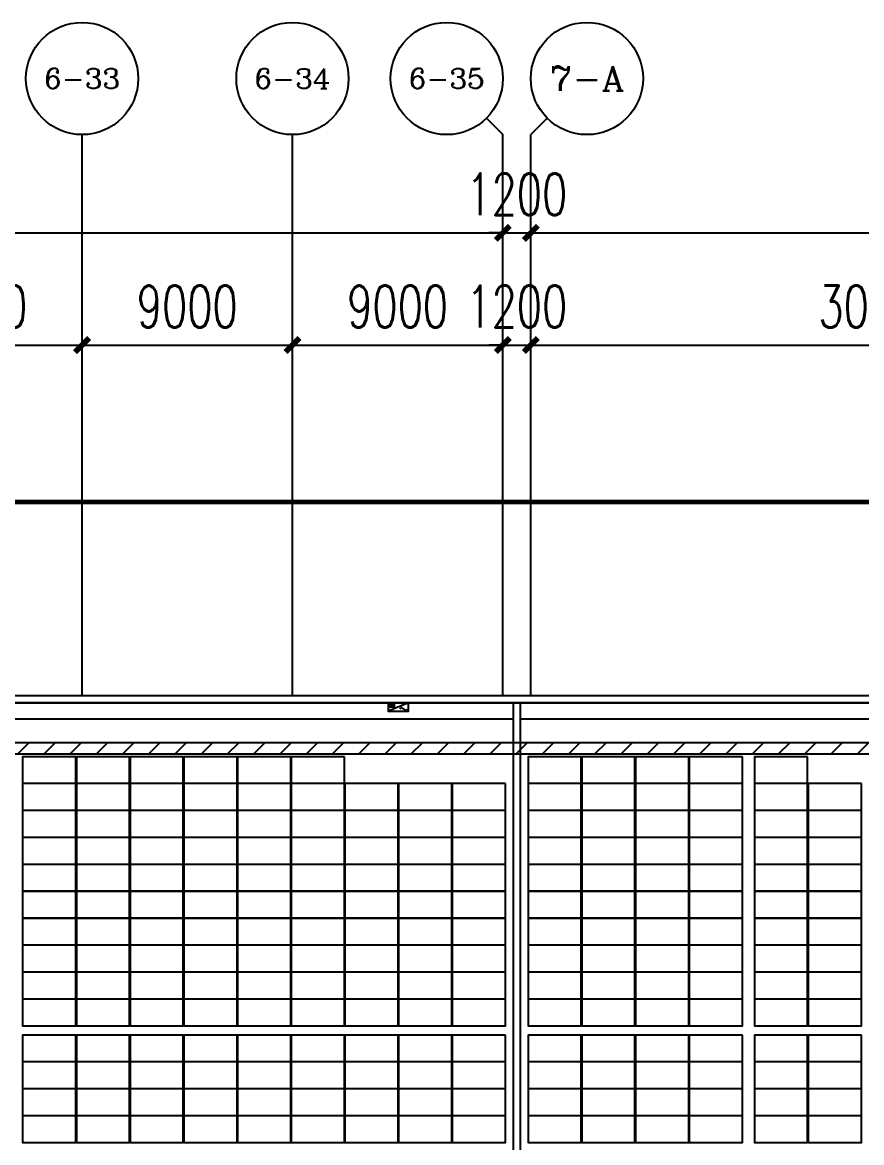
# Model space of a CAD drawing. Header units: millimetres. Extents: x 1218 to 2690, y 1163 to 1758.
# Drawn here: x 2369.07 to 2404.97, y 1475.04 to 1522.95 of the extents above; entities that cross this region are included whole.
import ezdxf
from ezdxf.enums import TextEntityAlignment as Align

# ---------------------------------------------------------------- set-up
doc = ezdxf.new("R2010")
doc.units = ezdxf.units.MM
for name, color, linetype in [('AXIS', 3, 'Continuous'), ('AXIS_TEXT', 7, 'Continuous'), ('PUB_DIM', 3, 'Continuous'), ('WALL', 9, 'Continuous'), ('单元区域外轮廓', 7, 'ByLayer'), ('屋脊线', 7, 'ByLayer'), ('接线图文字', 7, 'Continuous'), ('电缆通道', 7, 'ByLayer'), ('组件', 7, 'ByLayer'), ('运维走道板', 1, 'Continuous'), ('逆变器', 7, 'ByLayer')]:
    doc.layers.add(name, color=color, linetype=linetype)
doc.styles.add('_TCH_AXIS', font='COMPLEX', dxfattribs={"bigfont": 'GBCBIG'})
doc.styles.add('_TCH_DIM_T3', font='SIMPLEX', dxfattribs={"width": 0.705882, "bigfont": 'GBCBIG'})
doc.styles.add('COMPLEX', font='COMPLEX')
doc.dimstyles.new('_TCH_ARCH&&600', dxfattribs={"dimtxt": 1785, "dimasz": 600, "dimexe": 1500, "dimexo": 1800, "dimgap": 757.5, "dimtad": 1, "dimdec": 0, "dimtxsty": '_TCH_DIM_T3', "dimblk": 'ARCHTICK', "dimcen": 2.5, "dimclrt": 7, "dimazin": 2, "dimtfac": 1, "dimtdec": 0, "dimtix": 1, "dimtmove": 2, "dimatfit": 3})

# ---------------------------------------------------------------- blocks, each defined once
blk = doc.blocks.new('_ArchTick')
at = {"color": 0, "linetype": 'ByBlock', "const_width": 0.4}
blk.add_lwpolyline([(-0.5, -0.5), (0.5, 0.5)], dxfattribs=at)
blk = doc.blocks.new('*D71')
at = {"layer": 'AXIS', "color": 0, "lineweight": -2, "transparency": 16777216}
for p, q in [((876160, 2024904), (876160, 2044404)), ((1182160, 2024904), (1182160, 2044404)), ((876160, 2042904), (1182160, 2042904))]:
    blk.add_line(p, q, dxfattribs=at)
at = {"layer": 'Defpoints', "color": 0, "transparency": 16777216}
for p in [(1182160, 2042904), (876160, 2023104), (1182160, 2023104)]:
    blk.add_point(p, dxfattribs=at)
at = {"layer": 'AXIS', "color": 0, "lineweight": -2, "transparency": 16777216, "xscale": 600, "yscale": 600, "zscale": 600, "rotation": 180}
blk.add_blockref('_ArchTick', (876160, 2042904), dxfattribs=at)
at = {"layer": 'AXIS', "color": 0, "lineweight": -2, "transparency": 16777216, "xscale": 600, "yscale": 600, "zscale": 600}
blk.add_blockref('_ArchTick', (1182160, 2042904), dxfattribs=at)
at = {"layer": 'AXIS', "color": 7, "transparency": 16777216, "insert": (1029160, 2044554), "char_height": 1785, "attachment_point": 5, "style": '_TCH_DIM_T3'}
blk.add_mtext('\\A1;306000', dxfattribs=at)
blk = doc.blocks.new('*D103')
at = {"layer": 'AXIS', "color": 0, "lineweight": -2, "transparency": 16777216}
for p, q in [((1155160, 2024904), (1155160, 2039604)), ((1164160, 2024904), (1164160, 2039604)), ((1155160, 2038104), (1164160, 2038104))]:
    blk.add_line(p, q, dxfattribs=at)
at = {"layer": 'Defpoints', "color": 0, "transparency": 16777216}
for p in [(1164160, 2038104), (1155160, 2023104), (1164160, 2023104)]:
    blk.add_point(p, dxfattribs=at)
at = {"layer": 'AXIS', "color": 0, "lineweight": -2, "transparency": 16777216, "xscale": 600, "yscale": 600, "zscale": 600, "rotation": 180}
blk.add_blockref('_ArchTick', (1155160, 2038104), dxfattribs=at)
at = {"layer": 'AXIS', "color": 0, "lineweight": -2, "transparency": 16777216, "xscale": 600, "yscale": 600, "zscale": 600}
blk.add_blockref('_ArchTick', (1164160, 2038104), dxfattribs=at)
at = {"layer": 'AXIS', "color": 7, "transparency": 16777216, "insert": (1159660, 2039754), "char_height": 1785, "attachment_point": 5, "style": '_TCH_DIM_T3'}
blk.add_mtext('\\A1;9000', dxfattribs=at)
blk = doc.blocks.new('*D104')
at = {"layer": 'AXIS', "color": 0, "lineweight": -2, "transparency": 16777216}
for p, q in [((1164160, 2024904), (1164160, 2039604)), ((1173160, 2024904), (1173160, 2039604)), ((1164160, 2038104), (1173160, 2038104))]:
    blk.add_line(p, q, dxfattribs=at)
at = {"layer": 'Defpoints', "color": 0, "transparency": 16777216}
for p in [(1173160, 2038104), (1164160, 2023104), (1173160, 2023104)]:
    blk.add_point(p, dxfattribs=at)
at = {"layer": 'AXIS', "color": 0, "lineweight": -2, "transparency": 16777216, "xscale": 600, "yscale": 600, "zscale": 600, "rotation": 180}
blk.add_blockref('_ArchTick', (1164160, 2038104), dxfattribs=at)
at = {"layer": 'AXIS', "color": 0, "lineweight": -2, "transparency": 16777216, "xscale": 600, "yscale": 600, "zscale": 600}
blk.add_blockref('_ArchTick', (1173160, 2038104), dxfattribs=at)
at = {"layer": 'AXIS', "color": 7, "transparency": 16777216, "insert": (1168660, 2039754), "char_height": 1785, "attachment_point": 5, "style": '_TCH_DIM_T3'}
blk.add_mtext('\\A1;9000', dxfattribs=at)
blk = doc.blocks.new('*D105')
at = {"layer": 'AXIS', "color": 0, "lineweight": -2, "transparency": 16777216}
for p, q in [((1173160, 2024904), (1173160, 2039604)), ((1182160, 2024904), (1182160, 2039604)), ((1173160, 2038104), (1182160, 2038104))]:
    blk.add_line(p, q, dxfattribs=at)
at = {"layer": 'Defpoints', "color": 0, "transparency": 16777216}
for p in [(1182160, 2038104), (1173160, 2023104), (1182160, 2023104)]:
    blk.add_point(p, dxfattribs=at)
at = {"layer": 'AXIS', "color": 0, "lineweight": -2, "transparency": 16777216, "xscale": 600, "yscale": 600, "zscale": 600, "rotation": 180}
blk.add_blockref('_ArchTick', (1173160, 2038104), dxfattribs=at)
at = {"layer": 'AXIS', "color": 0, "lineweight": -2, "transparency": 16777216, "xscale": 600, "yscale": 600, "zscale": 600}
blk.add_blockref('_ArchTick', (1182160, 2038104), dxfattribs=at)
at = {"layer": 'AXIS', "color": 7, "transparency": 16777216, "insert": (1177660, 2039754), "char_height": 1785, "attachment_point": 5, "style": '_TCH_DIM_T3'}
blk.add_mtext('\\A1;9000', dxfattribs=at)
blk = doc.blocks.new('*D125')
at = {"layer": 'AXIS', "color": 0, "lineweight": -2, "transparency": 16777216}
for p, q in [((1183360, 2024904), (1183360, 2044404)), ((1243360, 2024904), (1243360, 2044404)), ((1183360, 2042904), (1243360, 2042904))]:
    blk.add_line(p, q, dxfattribs=at)
at = {"layer": 'Defpoints', "color": 0, "transparency": 16777216}
for p in [(1243360, 2042904), (1183360, 2023104), (1243360, 2023104)]:
    blk.add_point(p, dxfattribs=at)
at = {"layer": 'AXIS', "color": 0, "lineweight": -2, "transparency": 16777216, "xscale": 600, "yscale": 600, "zscale": 600, "rotation": 180}
blk.add_blockref('_ArchTick', (1183360, 2042904), dxfattribs=at)
at = {"layer": 'AXIS', "color": 0, "lineweight": -2, "transparency": 16777216, "xscale": 600, "yscale": 600, "zscale": 600}
blk.add_blockref('_ArchTick', (1243360, 2042904), dxfattribs=at)
at = {"layer": 'AXIS', "color": 7, "transparency": 16777216, "insert": (1213360, 2044554), "char_height": 1785, "attachment_point": 5, "style": '_TCH_DIM_T3'}
blk.add_mtext('\\A1;60000', dxfattribs=at)
blk = doc.blocks.new('*D126')
at = {"layer": 'AXIS', "color": 0, "lineweight": -2, "transparency": 16777216}
for p, q in [((1183360, 2024904), (1183360, 2039604)), ((1213360, 2024904), (1213360, 2039604)), ((1183360, 2038104), (1213360, 2038104))]:
    blk.add_line(p, q, dxfattribs=at)
at = {"layer": 'Defpoints', "color": 0, "transparency": 16777216}
for p in [(1213360, 2038104), (1183360, 2023104), (1213360, 2023104)]:
    blk.add_point(p, dxfattribs=at)
at = {"layer": 'AXIS', "color": 0, "lineweight": -2, "transparency": 16777216, "xscale": 600, "yscale": 600, "zscale": 600, "rotation": 180}
blk.add_blockref('_ArchTick', (1183360, 2038104), dxfattribs=at)
at = {"layer": 'AXIS', "color": 0, "lineweight": -2, "transparency": 16777216, "xscale": 600, "yscale": 600, "zscale": 600}
blk.add_blockref('_ArchTick', (1213360, 2038104), dxfattribs=at)
at = {"layer": 'AXIS', "color": 7, "transparency": 16777216, "insert": (1198360, 2039754), "char_height": 1785, "attachment_point": 5, "style": '_TCH_DIM_T3'}
blk.add_mtext('\\A1;30000', dxfattribs=at)
blk = doc.blocks.new('*D130')
at = {"layer": 'Defpoints', "color": 0, "transparency": 16777216}
for p in [(1183360, 2038104), (1182160, 2023104), (1183360, 2023104)]:
    blk.add_point(p, dxfattribs=at)
at = {"layer": 'PUB_DIM', "color": 0, "lineweight": -2, "transparency": 16777216}
for p, q in [((1182160, 2024904), (1182160, 2039604)), ((1183360, 2024904), (1183360, 2039604)), ((1182160, 2038104), (1181560, 2038104)), ((1182160, 2038104), (1183360, 2038104)), ((1183360, 2038104), (1183960, 2038104))]:
    blk.add_line(p, q, dxfattribs=at)
at = {"layer": 'PUB_DIM', "color": 0, "lineweight": -2, "transparency": 16777216, "xscale": 600, "yscale": 600, "zscale": 600}
blk.add_blockref('_ArchTick', (1182160, 2038104), dxfattribs=at)
at = {"layer": 'PUB_DIM', "color": 0, "lineweight": -2, "transparency": 16777216, "xscale": 600, "yscale": 600, "zscale": 600, "rotation": 180}
blk.add_blockref('_ArchTick', (1183360, 2038104), dxfattribs=at)
at = {"layer": 'PUB_DIM', "color": 7, "transparency": 16777216, "insert": (1182760, 2039754), "char_height": 1785, "attachment_point": 5, "style": '_TCH_DIM_T3'}
blk.add_mtext('\\A1;1200', dxfattribs=at)
blk = doc.blocks.new('*D131')
at = {"layer": 'Defpoints', "color": 0, "transparency": 16777216}
for p in [(1183360, 2042904), (1182160, 2023104), (1183360, 2023104)]:
    blk.add_point(p, dxfattribs=at)
at = {"layer": 'PUB_DIM', "color": 0, "lineweight": -2, "transparency": 16777216}
for p, q in [((1182160, 2024904), (1182160, 2044404)), ((1183360, 2024904), (1183360, 2044404)), ((1182160, 2042904), (1181560, 2042904)), ((1182160, 2042904), (1183360, 2042904)), ((1183360, 2042904), (1183960, 2042904))]:
    blk.add_line(p, q, dxfattribs=at)
at = {"layer": 'PUB_DIM', "color": 0, "lineweight": -2, "transparency": 16777216, "xscale": 600, "yscale": 600, "zscale": 600}
blk.add_blockref('_ArchTick', (1182160, 2042904), dxfattribs=at)
at = {"layer": 'PUB_DIM', "color": 0, "lineweight": -2, "transparency": 16777216, "xscale": 600, "yscale": 600, "zscale": 600, "rotation": 180}
blk.add_blockref('_ArchTick', (1183360, 2042904), dxfattribs=at)
at = {"layer": 'PUB_DIM', "color": 7, "transparency": 16777216, "insert": (1182760, 2044554), "char_height": 1785, "attachment_point": 5, "style": '_TCH_DIM_T3'}
blk.add_mtext('\\A1;1200', dxfattribs=at)
blk = doc.blocks.new('_AXISO')
blk.add_circle((0, 0), 0.5)
at = {"layer": 'AXIS_TEXT', "style": 'COMPLEX', "width": 1.041667}
blk.add_attdef('A', text='', height=0.56, dxfattribs=at).set_placement((-0.25, -0.28), (0.25, -0.28), align=Align.FIT)
blk = doc.blocks.new('*D518')
at = {"layer": 'AXIS', "color": 0, "lineweight": -2, "transparency": 16777216}
for p, q in [((876160, 2024904), (876160, 2044404)), ((1182160, 2024904), (1182160, 2044404)), ((876160, 2042904), (1182160, 2042904))]:
    blk.add_line(p, q, dxfattribs=at)
at = {"layer": 'Defpoints', "color": 0, "transparency": 16777216}
for p in [(1182160, 2042904), (876160, 2023104), (1182160, 2023104)]:
    blk.add_point(p, dxfattribs=at)
at = {"layer": 'AXIS', "color": 0, "lineweight": -2, "transparency": 16777216, "xscale": 600, "yscale": 600, "zscale": 600, "rotation": 180}
blk.add_blockref('_ArchTick', (876160, 2042904), dxfattribs=at)
at = {"layer": 'AXIS', "color": 0, "lineweight": -2, "transparency": 16777216, "xscale": 600, "yscale": 600, "zscale": 600}
blk.add_blockref('_ArchTick', (1182160, 2042904), dxfattribs=at)
at = {"layer": 'AXIS', "color": 7, "transparency": 16777216, "insert": (1029160, 2044554), "char_height": 1785, "attachment_point": 5, "style": '_TCH_DIM_T3'}
blk.add_mtext('\\A1;306000', dxfattribs=at)
blk = doc.blocks.new('*D461')
at = {"layer": 'AXIS', "color": 0, "lineweight": -2, "transparency": 16777216}
for p, q in [((1155160, 2024904), (1155160, 2039604)), ((1164160, 2024904), (1164160, 2039604)), ((1155160, 2038104), (1164160, 2038104))]:
    blk.add_line(p, q, dxfattribs=at)
at = {"layer": 'Defpoints', "color": 0, "transparency": 16777216}
for p in [(1164160, 2038104), (1155160, 2023104), (1164160, 2023104)]:
    blk.add_point(p, dxfattribs=at)
at = {"layer": 'AXIS', "color": 0, "lineweight": -2, "transparency": 16777216, "xscale": 600, "yscale": 600, "zscale": 600, "rotation": 180}
blk.add_blockref('_ArchTick', (1155160, 2038104), dxfattribs=at)
at = {"layer": 'AXIS', "color": 0, "lineweight": -2, "transparency": 16777216, "xscale": 600, "yscale": 600, "zscale": 600}
blk.add_blockref('_ArchTick', (1164160, 2038104), dxfattribs=at)
at = {"layer": 'AXIS', "color": 7, "transparency": 16777216, "insert": (1159660, 2039754), "char_height": 1785, "attachment_point": 5, "style": '_TCH_DIM_T3'}
blk.add_mtext('\\A1;9000', dxfattribs=at)
blk = doc.blocks.new('*D462')
at = {"layer": 'AXIS', "color": 0, "lineweight": -2, "transparency": 16777216}
for p, q in [((1164160, 2024904), (1164160, 2039604)), ((1173160, 2024904), (1173160, 2039604)), ((1164160, 2038104), (1173160, 2038104))]:
    blk.add_line(p, q, dxfattribs=at)
at = {"layer": 'Defpoints', "color": 0, "transparency": 16777216}
for p in [(1173160, 2038104), (1164160, 2023104), (1173160, 2023104)]:
    blk.add_point(p, dxfattribs=at)
at = {"layer": 'AXIS', "color": 0, "lineweight": -2, "transparency": 16777216, "xscale": 600, "yscale": 600, "zscale": 600, "rotation": 180}
blk.add_blockref('_ArchTick', (1164160, 2038104), dxfattribs=at)
at = {"layer": 'AXIS', "color": 0, "lineweight": -2, "transparency": 16777216, "xscale": 600, "yscale": 600, "zscale": 600}
blk.add_blockref('_ArchTick', (1173160, 2038104), dxfattribs=at)
at = {"layer": 'AXIS', "color": 7, "transparency": 16777216, "insert": (1168660, 2039754), "char_height": 1785, "attachment_point": 5, "style": '_TCH_DIM_T3'}
blk.add_mtext('\\A1;9000', dxfattribs=at)
blk = doc.blocks.new('*D463')
at = {"layer": 'AXIS', "color": 0, "lineweight": -2, "transparency": 16777216}
for p, q in [((1173160, 2024904), (1173160, 2039604)), ((1182160, 2024904), (1182160, 2039604)), ((1173160, 2038104), (1182160, 2038104))]:
    blk.add_line(p, q, dxfattribs=at)
at = {"layer": 'Defpoints', "color": 0, "transparency": 16777216}
for p in [(1182160, 2038104), (1173160, 2023104), (1182160, 2023104)]:
    blk.add_point(p, dxfattribs=at)
at = {"layer": 'AXIS', "color": 0, "lineweight": -2, "transparency": 16777216, "xscale": 600, "yscale": 600, "zscale": 600, "rotation": 180}
blk.add_blockref('_ArchTick', (1173160, 2038104), dxfattribs=at)
at = {"layer": 'AXIS', "color": 0, "lineweight": -2, "transparency": 16777216, "xscale": 600, "yscale": 600, "zscale": 600}
blk.add_blockref('_ArchTick', (1182160, 2038104), dxfattribs=at)
at = {"layer": 'AXIS', "color": 7, "transparency": 16777216, "insert": (1177660, 2039754), "char_height": 1785, "attachment_point": 5, "style": '_TCH_DIM_T3'}
blk.add_mtext('\\A1;9000', dxfattribs=at)
blk = doc.blocks.new('*D542')
at = {"layer": 'AXIS', "color": 0, "lineweight": -2, "transparency": 16777216}
for p, q in [((1183360, 2024904), (1183360, 2044404)), ((1243360, 2024904), (1243360, 2044404)), ((1183360, 2042904), (1243360, 2042904))]:
    blk.add_line(p, q, dxfattribs=at)
at = {"layer": 'Defpoints', "color": 0, "transparency": 16777216}
for p in [(1243360, 2042904), (1183360, 2023104), (1243360, 2023104)]:
    blk.add_point(p, dxfattribs=at)
at = {"layer": 'AXIS', "color": 0, "lineweight": -2, "transparency": 16777216, "xscale": 600, "yscale": 600, "zscale": 600, "rotation": 180}
blk.add_blockref('_ArchTick', (1183360, 2042904), dxfattribs=at)
at = {"layer": 'AXIS', "color": 0, "lineweight": -2, "transparency": 16777216, "xscale": 600, "yscale": 600, "zscale": 600}
blk.add_blockref('_ArchTick', (1243360, 2042904), dxfattribs=at)
at = {"layer": 'AXIS', "color": 7, "transparency": 16777216, "insert": (1213360, 2044554), "char_height": 1785, "attachment_point": 5, "style": '_TCH_DIM_T3'}
blk.add_mtext('\\A1;60000', dxfattribs=at)
blk = doc.blocks.new('*D543')
at = {"layer": 'AXIS', "color": 0, "lineweight": -2, "transparency": 16777216}
for p, q in [((1183360, 2024904), (1183360, 2039604)), ((1213360, 2024904), (1213360, 2039604)), ((1183360, 2038104), (1213360, 2038104))]:
    blk.add_line(p, q, dxfattribs=at)
at = {"layer": 'Defpoints', "color": 0, "transparency": 16777216}
for p in [(1213360, 2038104), (1183360, 2023104), (1213360, 2023104)]:
    blk.add_point(p, dxfattribs=at)
at = {"layer": 'AXIS', "color": 0, "lineweight": -2, "transparency": 16777216, "xscale": 600, "yscale": 600, "zscale": 600, "rotation": 180}
blk.add_blockref('_ArchTick', (1183360, 2038104), dxfattribs=at)
at = {"layer": 'AXIS', "color": 0, "lineweight": -2, "transparency": 16777216, "xscale": 600, "yscale": 600, "zscale": 600}
blk.add_blockref('_ArchTick', (1213360, 2038104), dxfattribs=at)
at = {"layer": 'AXIS', "color": 7, "transparency": 16777216, "insert": (1198360, 2039754), "char_height": 1785, "attachment_point": 5, "style": '_TCH_DIM_T3'}
blk.add_mtext('\\A1;30000', dxfattribs=at)
blk = doc.blocks.new('*D547')
at = {"layer": 'Defpoints', "color": 0, "transparency": 16777216}
for p in [(1183360, 2038104), (1182160, 2023104), (1183360, 2023104)]:
    blk.add_point(p, dxfattribs=at)
at = {"layer": 'PUB_DIM', "color": 0, "lineweight": -2, "transparency": 16777216}
for p, q in [((1182160, 2024904), (1182160, 2039604)), ((1183360, 2024904), (1183360, 2039604)), ((1182160, 2038104), (1181560, 2038104)), ((1182160, 2038104), (1183360, 2038104)), ((1183360, 2038104), (1183960, 2038104))]:
    blk.add_line(p, q, dxfattribs=at)
at = {"layer": 'PUB_DIM', "color": 0, "lineweight": -2, "transparency": 16777216, "xscale": 600, "yscale": 600, "zscale": 600}
blk.add_blockref('_ArchTick', (1182160, 2038104), dxfattribs=at)
at = {"layer": 'PUB_DIM', "color": 0, "lineweight": -2, "transparency": 16777216, "xscale": 600, "yscale": 600, "zscale": 600, "rotation": 180}
blk.add_blockref('_ArchTick', (1183360, 2038104), dxfattribs=at)
at = {"layer": 'PUB_DIM', "color": 7, "transparency": 16777216, "insert": (1182760, 2039754), "char_height": 1785, "attachment_point": 5, "style": '_TCH_DIM_T3'}
blk.add_mtext('\\A1;1200', dxfattribs=at)
blk = doc.blocks.new('*D548')
at = {"layer": 'Defpoints', "color": 0, "transparency": 16777216}
for p in [(1183360, 2042904), (1182160, 2023104), (1183360, 2023104)]:
    blk.add_point(p, dxfattribs=at)
at = {"layer": 'PUB_DIM', "color": 0, "lineweight": -2, "transparency": 16777216}
for p, q in [((1182160, 2024904), (1182160, 2044404)), ((1183360, 2024904), (1183360, 2044404)), ((1182160, 2042904), (1181560, 2042904)), ((1182160, 2042904), (1183360, 2042904)), ((1183360, 2042904), (1183960, 2042904))]:
    blk.add_line(p, q, dxfattribs=at)
at = {"layer": 'PUB_DIM', "color": 0, "lineweight": -2, "transparency": 16777216, "xscale": 600, "yscale": 600, "zscale": 600}
blk.add_blockref('_ArchTick', (1182160, 2042904), dxfattribs=at)
at = {"layer": 'PUB_DIM', "color": 0, "lineweight": -2, "transparency": 16777216, "xscale": 600, "yscale": 600, "zscale": 600, "rotation": 180}
blk.add_blockref('_ArchTick', (1183360, 2042904), dxfattribs=at)
at = {"layer": 'PUB_DIM', "color": 7, "transparency": 16777216, "insert": (1182760, 2044554), "char_height": 1785, "attachment_point": 5, "style": '_TCH_DIM_T3'}
blk.add_mtext('\\A1;1200', dxfattribs=at)
blk = doc.blocks.new('*U582')
at = {"layer": '单元区域外轮廓', "color": 2}
blk.add_polyline3d([(582600, -78700, 12000), (-582600, -78700, 12000), (-582600, 78700, 12000), (582600, 78700, 12000)], close=True, dxfattribs=at)
at = {"flags": 1}
for tag in ['unit_id', 'unit_name', 'parapet_height', 'ground_elevation', 'is_enable_parapet']:
    blk.add_attdef(tag, (0, 0), '', height=2.5, dxfattribs=at)
blk = doc.blocks.new('*U583')
at = {"layer": '屋脊线', "color": 30}
blk.add_line((582600, 78700, 12000), (-582600, 78700, 12000), dxfattribs=at)
at = {"flags": 1}
for tag in ['unit_id', 'unit_name']:
    blk.add_attdef(tag, (0, 0), '', height=2.5, dxfattribs=at)
blk = doc.blocks.new('*U586')
at = {"color": 0}
blk.add_polyline3d([(0, 0, 0), (-227.8, 0, 0), (-227.8, -113.3, 5.8), (0, -113.3, 5.8)], close=True, dxfattribs=at)
at = {"flags": 1}
for tag in ['mounting-hole-spacing1', 'mounting-hole-spacing2', 'module-material', 'vmpo', 'voco', 'silicon-material', 'panel-length', 'panel-width', 'panel-height', 'userid', 'theme', 'note', 'name', 'pmax', 'company-name', 'id', 'impo', 'isco']:
    blk.add_attdef(tag, (0, 0), '', height=2.5, dxfattribs=at)
blk = doc.blocks.new('*U587')
at = {"layer": '组件', "color": 100}
for p in [(50313.4, 7639.6, 1221.7), (50543.2, 7639.6, 1221.7), (50773, 7639.6, 1221.7), (51002.8, 7639.6, 1221.7), (51232.6, 7639.6, 1221.7), (50313.4, 7524.4, 1227.6), (50543.2, 7524.4, 1227.6), (50773, 7524.4, 1227.6), (51002.8, 7524.4, 1227.6), (51232.6, 7524.4, 1227.6), (50313.4, 7409.1, 1233.4), (50543.2, 7409.1, 1233.4), (50773, 7409.1, 1233.4), (51002.8, 7409.1, 1233.4), (51232.6, 7409.1, 1233.4), (51462.4, 7409.1, 1233.4), (50313.4, 7293.9, 1239.3), (50543.2, 7293.9, 1239.3), (50773, 7293.9, 1239.3), (51002.8, 7293.9, 1239.3), (51232.6, 7293.9, 1239.3), (51462.4, 7293.9, 1239.3), (50313.4, 7178.6, 1245.1), (50543.2, 7178.6, 1245.1), (50773, 7178.6, 1245.1), (51002.8, 7178.6, 1245.1), (51232.6, 7178.6, 1245.1), (51462.4, 7178.6, 1245.1), (50313.4, 7063.4, 1251), (50543.2, 7063.4, 1251), (50773, 7063.4, 1251), (51002.8, 7063.4, 1251), (51232.6, 7063.4, 1251), (51462.4, 7063.4, 1251), (50313.4, 6948.1, 1256.9), (50543.2, 6948.1, 1256.9), (50773, 6948.1, 1256.9), (51002.8, 6948.1, 1256.9), (51232.6, 6948.1, 1256.9), (51462.4, 6948.1, 1256.9), (50313.4, 6832.9, 1262.7), (50543.2, 6832.9, 1262.7), (50773, 6832.9, 1262.7), (51002.8, 6832.9, 1262.7), (51232.6, 6832.9, 1262.7), (51462.4, 6832.9, 1262.7), (50313.4, 6717.6, 1268.6), (50543.2, 6717.6, 1268.6), (50773, 6717.6, 1268.6), (51002.8, 6717.6, 1268.6), (51232.6, 6717.6, 1268.6), (51462.4, 6717.6, 1268.6), (50313.4, 6602.4, 1274.4), (50543.2, 6602.4, 1274.4), (50773, 6602.4, 1274.4), (51002.8, 6602.4, 1274.4), (51232.6, 6602.4, 1274.4), (51462.4, 6602.4, 1274.4), (50313.4, 6449.1, 1282.2), (50543.2, 6449.1, 1282.2), (50773, 6449.1, 1282.2), (51002.8, 6449.1, 1282.2), (51232.6, 6449.1, 1282.2), (51462.4, 6449.1, 1282.2), (50313.4, 6333.9, 1288.1), (50543.2, 6333.9, 1288.1), (50773, 6333.9, 1288.1), (51002.8, 6333.9, 1288.1), (51232.6, 6333.9, 1288.1), (51462.4, 6333.9, 1288.1), (50313.4, 6218.6, 1293.9), (50543.2, 6218.6, 1293.9), (50773, 6218.6, 1293.9), (51002.8, 6218.6, 1293.9), (51232.6, 6218.6, 1293.9), (51462.4, 6218.6, 1293.9), (50313.4, 6103.4, 1299.8), (50543.2, 6103.4, 1299.8), (50773, 6103.4, 1299.8), (51002.8, 6103.4, 1299.8), (51232.6, 6103.4, 1299.8), (51462.4, 6103.4, 1299.8)]:
    blk.add_blockref('*U586', p, dxfattribs=at)
at = {"layer": '组件', "color": 4}
for p in [(51462.4, 7639.6, 1221.7), (52475.7, 7639.6, 1221.7), (52705.5, 7639.6, 1221.7), (52935.3, 7639.6, 1221.7), (53165.1, 7639.6, 1221.7), (53444.2, 7639.6, 1221.7), (51462.4, 7524.4, 1227.6), (51692.2, 7524.4, 1227.6), (51922, 7524.4, 1227.6), (52151.8, 7524.4, 1227.6), (52475.7, 7524.4, 1227.6), (52705.5, 7524.4, 1227.6), (52935.3, 7524.4, 1227.6), (53165.1, 7524.4, 1227.6), (53444.2, 7524.4, 1227.6), (53674, 7524.4, 1227.6), (51692.2, 7409.1, 1233.4), (51922, 7409.1, 1233.4), (52151.8, 7409.1, 1233.4), (52475.7, 7409.1, 1233.4), (52705.5, 7409.1, 1233.4), (52935.3, 7409.1, 1233.4), (53165.1, 7409.1, 1233.4), (53444.2, 7409.1, 1233.4), (53674, 7409.1, 1233.4), (51692.2, 7293.9, 1239.3), (51922, 7293.9, 1239.3), (52151.8, 7293.9, 1239.3), (52475.7, 7293.9, 1239.3), (52705.5, 7293.9, 1239.3), (52935.3, 7293.9, 1239.3), (53165.1, 7293.9, 1239.3), (53444.2, 7293.9, 1239.3), (53674, 7293.9, 1239.3), (51692.2, 7178.6, 1245.1), (51922, 7178.6, 1245.1), (52151.8, 7178.6, 1245.1), (52475.7, 7178.6, 1245.1), (52705.5, 7178.6, 1245.1), (52935.3, 7178.6, 1245.1), (53165.1, 7178.6, 1245.1), (53444.2, 7178.6, 1245.1), (53674, 7178.6, 1245.1), (51692.2, 7063.4, 1251), (51922, 7063.4, 1251), (52151.8, 7063.4, 1251), (52475.7, 7063.4, 1251), (52705.5, 7063.4, 1251), (52935.3, 7063.4, 1251), (53165.1, 7063.4, 1251), (53444.2, 7063.4, 1251), (53674, 7063.4, 1251), (51692.2, 6948.1, 1256.9), (51922, 6948.1, 1256.9), (52151.8, 6948.1, 1256.9), (52475.7, 6948.1, 1256.9), (52705.5, 6948.1, 1256.9), (52935.3, 6948.1, 1256.9), (53165.1, 6948.1, 1256.9), (53444.2, 6948.1, 1256.9), (53674, 6948.1, 1256.9), (51692.2, 6832.9, 1262.7), (51922, 6832.9, 1262.7), (52151.8, 6832.9, 1262.7), (52475.7, 6832.9, 1262.7), (52705.5, 6832.9, 1262.7), (52935.3, 6832.9, 1262.7), (53165.1, 6832.9, 1262.7), (53444.2, 6832.9, 1262.7), (53674, 6832.9, 1262.7), (51692.2, 6717.6, 1268.6), (51922, 6717.6, 1268.6), (52151.8, 6717.6, 1268.6), (52475.7, 6717.6, 1268.6), (52705.5, 6717.6, 1268.6), (52935.3, 6717.6, 1268.6), (53165.1, 6717.6, 1268.6), (53444.2, 6717.6, 1268.6), (53674, 6717.6, 1268.6), (51692.2, 6602.4, 1274.4), (51922, 6602.4, 1274.4), (52151.8, 6602.4, 1274.4), (52475.7, 6602.4, 1274.4), (52705.5, 6602.4, 1274.4), (52935.3, 6602.4, 1274.4), (53165.1, 6602.4, 1274.4), (53444.2, 6602.4, 1274.4), (53674, 6602.4, 1274.4), (51692.2, 6449.1, 1282.2), (51922, 6449.1, 1282.2), (52151.8, 6449.1, 1282.2), (52475.7, 6449.1, 1282.2), (52705.5, 6449.1, 1282.2), (52935.3, 6449.1, 1282.2), (53165.1, 6449.1, 1282.2), (53444.2, 6449.1, 1282.2), (53674, 6449.1, 1282.2), (51692.2, 6333.9, 1288.1), (51922, 6333.9, 1288.1), (52151.8, 6333.9, 1288.1), (52475.7, 6333.9, 1288.1), (52705.5, 6333.9, 1288.1), (52935.3, 6333.9, 1288.1), (53165.1, 6333.9, 1288.1), (53444.2, 6333.9, 1288.1), (53674, 6333.9, 1288.1), (51692.2, 6218.6, 1293.9), (51922, 6218.6, 1293.9), (52151.8, 6218.6, 1293.9), (52475.7, 6218.6, 1293.9), (52705.5, 6218.6, 1293.9), (52935.3, 6218.6, 1293.9), (53165.1, 6218.6, 1293.9), (53444.2, 6218.6, 1293.9), (53674, 6218.6, 1293.9), (51692.2, 6103.4, 1299.8), (51922, 6103.4, 1299.8), (52151.8, 6103.4, 1299.8), (52475.7, 6103.4, 1299.8), (52705.5, 6103.4, 1299.8), (52935.3, 6103.4, 1299.8), (53165.1, 6103.4, 1299.8), (53444.2, 6103.4, 1299.8), (53674, 6103.4, 1299.8)]:
    blk.add_blockref('*U586', p, dxfattribs=at)
at = {"flags": 1}
for tag in ['offset-x', 'offset-y', 'mode', 'tilt', 'azimuth', 'align', 'array-mode', 'panel-x', 'panel-y', 'panel-per-row', 'bracket-type', 'bracket-value', 'row-per-array']:
    blk.add_attdef(tag, (0, 0), '', height=2.5, dxfattribs=at)
blk = doc.blocks.new('*U649', base_point=(43.5, 18.1))
at = {"color": 0}
for p, q in [((0, 0), (87, 36.1)), ((56.7, 18.2), (81.7, 18.2)), ((56.7, 9.6), (81.7, 9.6))]:
    blk.add_line(p, q, dxfattribs=at)
blk.add_lwpolyline([(0, 0), (87, 0), (87, 36.1), (0, 36.1)], close=True, dxfattribs=at)
blk.add_lwpolyline([(4.7, 27, -0.6815), (15.8, 30.2), (25.5, 23.7, 0.6815), (36.6, 27)], format="xyb", dxfattribs=at)
blk = doc.blocks.new('DT1')
at = {"layer": 'AXIS', "color": 252, "true_color": 0x939598}
for p, q in [((1181456.9, 2047806.7), (1182159.9, 2047103.7)), ((1184062.8, 2047806.7), (1183359.9, 2047103.7)), ((1164159.9, 2023103.7), (1164159.9, 2047103.7)), ((1173159.9, 2023103.7), (1173159.9, 2047103.7)), ((1182159.9, 2023103.7), (1182159.9, 2047103.7)), ((1183359.9, 2023103.7), (1183359.9, 2047103.7))]:
    blk.add_line(p, q, dxfattribs=at)
at = {"layer": 'WALL'}
for p, q in [((1243659.9, 2023103.7), (77859.9, 2023103.7)), ((1243359.9, 2022803.7), (78159.9, 2022803.7))]:
    blk.add_line(p, q, dxfattribs=at)
blk.add_lwpolyline([(1182909.9, 1865403.7), (1182909.9, 2022803.7), (1182609.9, 2022803.7), (1182609.9, 1865403.7)], close=True, dxfattribs=at)
for points in [[(1182609.9, 2022103.7), (875709.9, 2022103.7)], [(1243359.9, 2022103.7), (1182909.9, 2022103.7)]]:
    blk.add_lwpolyline(points, dxfattribs=at)
at = {"layer": 'AXIS', "color": 252, "true_color": 0x939598}
ref = blk.add_blockref('_AXISO', (1164159.9, 2049503.7), dxfattribs=dict(at, xscale=4800, yscale=4800, zscale=4800))
ref.add_attrib('A', '6-33', dxfattribs={"layer": 'AXIS_TEXT', "height": 863.19, "style": '_TCH_AXIS'}).set_placement((1162536.3, 2049072.1), (1165783.5, 2049072.1), align=Align.FIT)
ref = blk.add_blockref('_AXISO', (1173159.9, 2049503.7), dxfattribs=dict(at, xscale=4800, yscale=4800, zscale=4800))
ref.add_attrib('A', '6-34', dxfattribs={"layer": 'AXIS_TEXT', "height": 843.23, "style": '_TCH_AXIS'}).set_placement((1171533.6, 2049082.1), (1174786.1, 2049082.1), align=Align.FIT)
ref = blk.add_blockref('_AXISO', (1179759.9, 2049503.7), dxfattribs=dict(at, xscale=4800, yscale=4800, zscale=4800))
ref.add_attrib('A', '6-35', dxfattribs={"layer": 'AXIS_TEXT', "height": 863.19, "style": '_TCH_AXIS'}).set_placement((1178136.3, 2049072.1), (1181383.5, 2049072.1), align=Align.FIT)
ref = blk.add_blockref('_AXISO', (1185759.9, 2049503.7), dxfattribs=dict(at, xscale=4800, yscale=4800, zscale=4800))
ref.add_attrib('A', '7-A', dxfattribs={"layer": 'AXIS_TEXT', "height": 1047.55, "style": '_TCH_AXIS'}).set_placement((1184163.6, 2048979.9), (1187356.1, 2048979.9), align=Align.FIT)
for p1, p2, distance, picture, middle in [((876159.9, 2023103.7), (1182159.9, 2023103.7), 19800, '*D71', (1029159.9, 2044553.7)), ((876159.9, 2023103.7), (1182159.9, 2023103.7), 19800, '*D518', (1029159.9, 2044553.7)), ((1183359.9, 2023103.7), (1243359.9, 2023103.7), 19800, '*D125', (1213359.9, 2044553.7)), ((1183359.9, 2023103.7), (1243359.9, 2023103.7), 19800, '*D542', (1213359.9, 2044553.7)), ((1155159.9, 2023103.7), (1164159.9, 2023103.7), 15000, '*D103', (1159659.9, 2039753.7)), ((1155159.9, 2023103.7), (1164159.9, 2023103.7), 15000, '*D461', (1159659.9, 2039753.7)), ((1164159.9, 2023103.7), (1173159.9, 2023103.7), 15000, '*D104', (1168659.9, 2039753.7)), ((1164159.9, 2023103.7), (1173159.9, 2023103.7), 15000, '*D462', (1168659.9, 2039753.7)), ((1173159.9, 2023103.7), (1182159.9, 2023103.7), 15000, '*D105', (1177659.9, 2039753.7)), ((1173159.9, 2023103.7), (1182159.9, 2023103.7), 15000, '*D463', (1177659.9, 2039753.7)), ((1183359.9, 2023103.7), (1213359.9, 2023103.7), 15000, '*D126', (1198359.9, 2039753.7)), ((1183359.9, 2023103.7), (1213359.9, 2023103.7), 15000, '*D543', (1198359.9, 2039753.7))]:
    dim = blk.add_aligned_dim(p1=p1, p2=p2, distance=distance, dimstyle='_TCH_ARCH&&600', dxfattribs=at)
    dim.commit()
    dim.dimension.update_dxf_attribs({"geometry": picture, "text_midpoint": middle})
at = {"layer": 'PUB_DIM', "color": 252, "true_color": 0x939598}
for distance, picture, middle in [(19800, '*D131', (1182759.9, 2044553.7)), (19800, '*D548', (1182759.9, 2044553.7)), (15000, '*D130', (1182759.9, 2039753.7)), (15000, '*D547', (1182759.9, 2039753.7))]:
    dim = blk.add_aligned_dim(p1=(1182159.9, 2023103.7), p2=(1183359.9, 2023103.7), distance=distance, dimstyle='_TCH_ARCH&&600', dxfattribs=at)
    dim.commit()
    dim.dimension.update_dxf_attribs({"geometry": picture, "text_midpoint": middle})

msp = doc.modelspace()

# ---------------------------------------------------------------- hatches: boundary and pattern name
at = {"layer": '运维走道板'}
h = msp.add_hatch(dxfattribs=at)
h.set_pattern_fill('ANSI31', color=1, scale=0.5)
h.set_pattern_definition([(45, (3496.791, -2326.28056), (-0.561266, 0.561266), [])])
h.paths.add_polyline_path([(2084.171, 1492.159), (2450.199, 1492.159), (2450.199, 1491.659), (2084.171, 1491.659)])

# ---------------------------------------------------------------- linework, layer by layer
at = {"layer": '单元区域外轮廓', "color": 4, "elevation": 12}
msp.add_lwpolyline([(2450.821, 1336.45), (1285.621, 1336.45), (1285.621, 1493.85), (2450.821, 1493.85)], close=True, dxfattribs=at)
at = {"layer": '接线图文字', "color": 2, "const_width": 0.2, "elevation": 12.3}
msp.add_lwpolyline([(1393.993, 1502.439), (2466.121, 1502.439)], dxfattribs=at)
at = {"layer": '电缆通道', "color": 6}
msp.add_polyline3d([(2361.491, 1502.41, 0), (2466.01, 1502.41, 0)], dxfattribs=at)
at = {"layer": '运维走道板', "elevation": 12.3}
msp.add_lwpolyline([(2084.171, 1492.159), (2450.199, 1492.159), (2450.199, 1491.659), (2084.171, 1491.659), (2084.171, 1492.159)], dxfattribs=at)

# ---------------------------------------------------------------- block references
at = {"xscale": 0.001, "yscale": 0.001, "zscale": 0.001}
msp.add_blockref('DT1', (1207.461, -528.954, 12.3), dxfattribs=at)
at = {"layer": '单元区域外轮廓', "xscale": 0.001, "yscale": 0.001, "zscale": 0.001}
msp.add_blockref('*U582', (1868.221, 1415.15), dxfattribs=at)
at = {"layer": '屋脊线', "xscale": 0.001, "yscale": 0.001, "zscale": 0.001}
msp.add_blockref('*U583', (1868.221, 1415.15), dxfattribs=at)
at = {"layer": '组件', "xscale": 0.01, "yscale": 0.01, "zscale": 0.01}
msp.add_blockref('*U587', (1868.221, 1415.15), dxfattribs=at)
at = {"layer": '逆变器', "xscale": 0.01, "yscale": 0.01, "zscale": 0.01, "rotation": 180}
msp.add_blockref('*U649', (2385.153, 1493.669, 12.577), dxfattribs=at)

doc.saveas('drawing.dxf')
